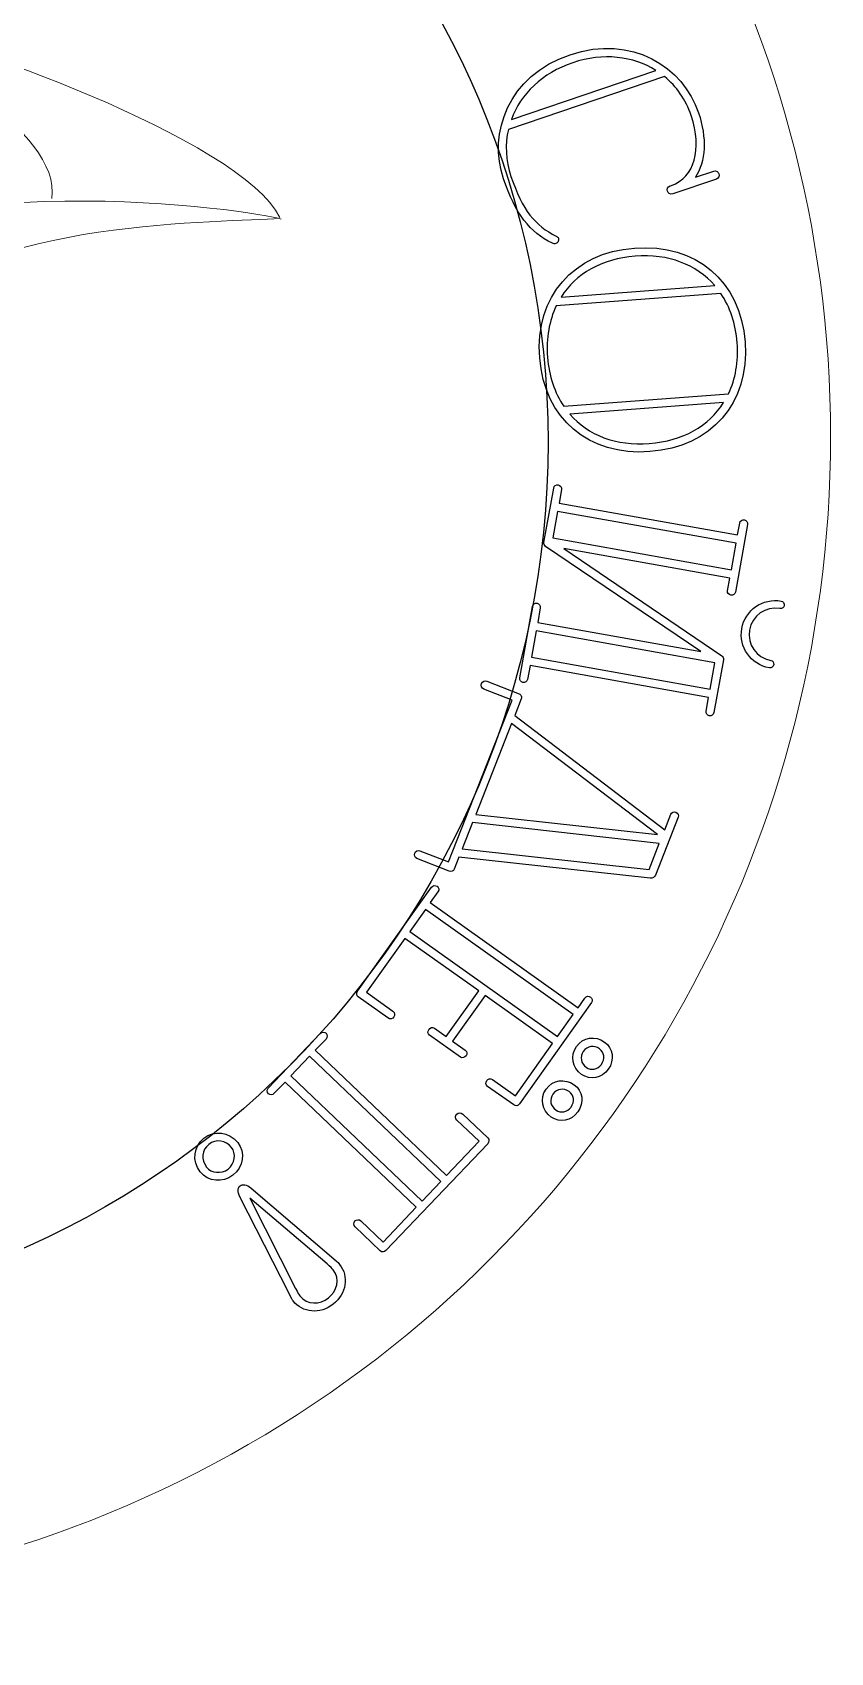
# Model space of a CAD drawing. Header units: millimetres. Extents: x -37.8 to 32.2, y 47.8 to 121.
# Drawn here: x 8.16 to 32.15, y 47.85 to 96.56 of the extents above; entities that cross this region are included whole.
import ezdxf

# ---------------------------------------------------------------- set-up
doc = ezdxf.new("R2010")
doc.units = ezdxf.units.MM
doc.header["$MEASUREMENT"] = 0
doc.layers.add('layer 1', color=7, linetype='Continuous')

msp = doc.modelspace()

# ---------------------------------------------------------------- linework, layer by layer
at = {"layer": 'layer 1', "color": 250}
msp.add_ellipse((-2.8405, 84.2364), major_axis=(0, 26.5), ratio=1, dxfattribs=at)
at = {"layer": 'layer 1', "lineweight": 9}
for points in [[(14.6512, 114.7228), (25.4802, 108.4706), (32.1512, 96.9162), (32.1512, 84.4119)], [(4.16, 96.5328), (5.4342, 96.5328), (14.4813, 93.3472), (15.5963, 90.9899)], [(3.1724, 95.3542), (4.6697, 96.1506), (9.034, 93.6021), (8.7473, 91.5633)], [(-0.0395, 89.0546), (4.2178, 92.7714), (14.94, 91.1946), (15.6383, 90.9468)], [(3.925, 87.9509), (6.4704, 90.9918), (14.084, 90.8342), (15.5707, 90.9693)], [(32.1512, 84.4119), (32.1512, 71.9076), (25.4802, 60.3532), (14.6512, 54.101)], [(14.6512, 54.101), (3.8222, 47.8489), (-9.5198, 47.8489), (-20.3488, 54.101)]]:
    msp.add_open_spline(points, degree=3, dxfattribs=at)
at = {"layer": 'layer 1', "color": 250}
for points, knots in [([(23.9654, 90.2801), (23.9813, 90.3123), (23.9812, 90.3391), (23.9703, 90.3712), (23.9703, 90.3712), (23.9622, 90.3953), (23.9353, 90.422), (23.9031, 90.4379), (23.9031, 90.4379), (23.2752, 90.7349), (22.8875, 91.2205), (22.5456, 92.231), (22.5456, 92.231), (22.3828, 92.7122), (22.3618, 93.1968), (22.4697, 93.6443), (22.4697, 93.6443), (22.4697, 93.6443), (27.1614, 95.2317), (27.1614, 95.2317), (27.1614, 95.2317), (27.5215, 94.9335), (27.7963, 94.5439), (27.9592, 94.0627), (27.9592, 94.0627), (28.3038, 93.0441), (28.0559, 92.1916), (27.3662, 91.9582), (27.3662, 91.9582), (27.3662, 91.9582), (27.3261, 91.9446), (27.3261, 91.9446), (27.3261, 91.9446), (27.2459, 91.9175), (27.2275, 91.8397), (27.2465, 91.7836), (27.2465, 91.7836), (27.2655, 91.7275), (27.3273, 91.6769), (27.4075, 91.704), (27.4075, 91.704), (27.4075, 91.704), (28.7228, 92.1491), (28.7228, 92.1491), (28.7228, 92.1491), (28.795, 92.1735), (28.8134, 92.2512), (28.7944, 92.3073), (28.7944, 92.3073), (28.7754, 92.3634), (28.7136, 92.4141), (28.6414, 92.3897), (28.6414, 92.3897), (28.6414, 92.3897), (28.088, 92.2024), (28.088, 92.2024), (28.088, 92.2024), (28.4018, 92.675), (28.4361, 93.3928), (28.1838, 94.1386), (28.1838, 94.1386), (27.7197, 95.5101), (26.189, 96.5206), (24.3203, 95.8883), (24.3203, 95.8883), (22.4436, 95.2534), (21.8597, 93.5184), (22.321, 92.155), (22.321, 92.155), (22.6792, 91.0964), (23.1155, 90.5468), (23.789, 90.2205), (23.789, 90.2205), (23.8212, 90.2045), (23.8586, 90.1994), (23.8907, 90.2102), (23.8907, 90.2102), (23.9228, 90.2211), (23.9494, 90.2479), (23.9654, 90.2801)], [0, 0, 0, 0, 0.047619, 0.047619, 0.047619, 0.047619, 0.0952381, 0.0952381, 0.0952381, 0.0952381, 0.1428571, 0.1428571, 0.1428571, 0.1428571, 0.1904762, 0.1904762, 0.1904762, 0.1904762, 0.2380952, 0.2380952, 0.2380952, 0.2380952, 0.2857143, 0.2857143, 0.2857143, 0.2857143, 0.3333333, 0.3333333, 0.3333333, 0.3333333, 0.3809524, 0.3809524, 0.3809524, 0.3809524, 0.4285714, 0.4285714, 0.4285714, 0.4285714, 0.4761905, 0.4761905, 0.4761905, 0.4761905, 0.5238095, 0.5238095, 0.5238095, 0.5238095, 0.5714286, 0.5714286, 0.5714286, 0.5714286, 0.6190476, 0.6190476, 0.6190476, 0.6190476, 0.6666667, 0.6666667, 0.6666667, 0.6666667, 0.7142857, 0.7142857, 0.7142857, 0.7142857, 0.7619048, 0.7619048, 0.7619048, 0.7619048, 0.8095238, 0.8095238, 0.8095238, 0.8095238, 0.8571429, 0.8571429, 0.8571429, 0.8571429, 0.9047619, 0.9047619, 0.9047619, 0.9047619, 1, 1, 1, 1]), ([(24.4017, 95.6477), (25.316, 95.9571), (26.2215, 95.8434), (26.9035, 95.4126), (26.9035, 95.4126), (26.9035, 95.4126), (22.5567, 93.9419), (22.5567, 93.9419), (22.5567, 93.9419), (22.8344, 94.7062), (23.4874, 95.3384), (24.4017, 95.6477)], [0, 0, 0, 0, 0.25, 0.25, 0.25, 0.25, 0.5, 0.5, 0.5, 0.5, 1, 1, 1, 1]), ([(29.5796, 87.246), (29.4397, 89.0864), (28.1056, 90.2162), (26.2566, 90.0757), (26.2566, 90.0757), (24.4162, 89.9357), (23.2683, 88.6172), (23.4082, 86.7768), (23.4082, 86.7768), (23.5475, 84.9448), (24.8815, 83.815), (26.7219, 83.9549), (26.7219, 83.9549), (28.5709, 84.0955), (29.7188, 85.414), (29.5796, 87.246)], [0, 0, 0, 0, 0.2, 0.2, 0.2, 0.2, 0.4, 0.4, 0.4, 0.4, 0.6, 0.6, 0.6, 0.6, 1, 1, 1, 1]), ([(26.2752, 89.8309), (27.2799, 89.9072), (28.1199, 89.5805), (28.6687, 88.9514), (28.6687, 88.9514), (28.6687, 88.9514), (24.0507, 88.6003), (24.0507, 88.6003), (24.0507, 88.6003), (24.4897, 89.3045), (25.2706, 89.7545), (26.2752, 89.8309)], [0, 0, 0, 0, 0.25, 0.25, 0.25, 0.25, 0.5, 0.5, 0.5, 0.5, 1, 1, 1, 1]), ([(23.9012, 88.3342), (23.9012, 88.3342), (28.8569, 88.7109), (28.8569, 88.7109), (28.8569, 88.7109), (29.1253, 88.3068), (29.2995, 87.8021), (29.3432, 87.228), (29.3432, 87.228), (29.3868, 86.654), (29.2902, 86.1371), (29.086, 85.697), (29.086, 85.697), (29.086, 85.697), (24.1303, 85.3203), (24.1303, 85.3203), (24.1303, 85.3203), (23.8618, 85.7244), (23.6882, 86.2208), (23.6446, 86.7948), (23.6446, 86.7948), (23.601, 87.3689), (23.6968, 87.8941), (23.9012, 88.3342)], [0, 0, 0, 0, 0.1428571, 0.1428571, 0.1428571, 0.1428571, 0.2857143, 0.2857143, 0.2857143, 0.2857143, 0.4285714, 0.4285714, 0.4285714, 0.4285714, 0.5714286, 0.5714286, 0.5714286, 0.5714286, 0.7142857, 0.7142857, 0.7142857, 0.7142857, 1, 1, 1, 1]), ([(24.3183, 85.0799), (24.3183, 85.0799), (28.9363, 85.4309), (28.9363, 85.4309), (28.9363, 85.4309), (28.4974, 84.7267), (27.7164, 84.2768), (26.7033, 84.1998), (26.7033, 84.1998), (25.6987, 84.1234), (24.8587, 84.4501), (24.3183, 85.0799)], [0, 0, 0, 0, 0.25, 0.25, 0.25, 0.25, 0.5, 0.5, 0.5, 0.5, 1, 1, 1, 1]), ([(23.0428, 77.109), (23.0428, 77.109), (23.1172, 77.5257), (23.1172, 77.5257), (23.1172, 77.5257), (23.1172, 77.5257), (28.4848, 76.5669), (28.4848, 76.5669), (28.4848, 76.5669), (28.4848, 76.5669), (28.4103, 76.1502), (28.4103, 76.1502), (28.4103, 76.1502), (28.3984, 76.0835), (28.4395, 76.0246), (28.5062, 76.0127), (28.5062, 76.0127), (28.5645, 76.0022), (28.6318, 76.0418), (28.6437, 76.1085), (28.6437, 76.1085), (28.6437, 76.1085), (28.9281, 77.7004), (28.9281, 77.7004), (28.9281, 77.7004), (28.9356, 77.7421), (28.9195, 77.7966), (28.8808, 77.8207), (28.8808, 77.8207), (28.8808, 77.8207), (24.1325, 81.0427), (24.1325, 81.0427), (24.1325, 81.0427), (24.1325, 81.0427), (29.125, 80.1508), (29.125, 80.1508), (29.125, 80.1508), (29.125, 80.1508), (29.0565, 79.7675), (29.0565, 79.7675), (29.0565, 79.7675), (29.0461, 79.7091), (29.0872, 79.6502), (29.1539, 79.6383), (29.1539, 79.6383), (29.2122, 79.6278), (29.2795, 79.6674), (29.2899, 79.7258), (29.2899, 79.7258), (29.2899, 79.7258), (29.6547, 81.7678), (29.6547, 81.7678), (29.6547, 81.7678), (29.6666, 81.8344), (29.6171, 81.8949), (29.5589, 81.9053), (29.5589, 81.9053), (29.4921, 81.9172), (29.4332, 81.8761), (29.4213, 81.8095), (29.4213, 81.8095), (29.4213, 81.8095), (29.3572, 81.451), (29.3572, 81.451), (29.3572, 81.451), (29.3572, 81.451), (23.9897, 82.4099), (23.9897, 82.4099), (23.9897, 82.4099), (23.9897, 82.4099), (24.0627, 82.8183), (24.0627, 82.8183), (24.0627, 82.8183), (24.0746, 82.885), (24.0251, 82.9454), (23.9668, 82.9558), (23.9668, 82.9558), (23.9001, 82.9677), (23.8412, 82.9266), (23.8293, 82.86), (23.8293, 82.86), (23.8293, 82.86), (23.5374, 81.2264), (23.5374, 81.2264), (23.5374, 81.2264), (23.53, 81.1847), (23.5461, 81.1302), (23.5847, 81.1062), (23.5847, 81.1062), (23.5847, 81.1062), (28.2488, 77.9422), (28.2488, 77.9422), (28.2488, 77.9422), (28.2488, 77.9422), (23.348, 78.8176), (23.348, 78.8176), (23.348, 78.8176), (23.348, 78.8176), (23.4269, 79.2593), (23.4269, 79.2593), (23.4269, 79.2593), (23.4388, 79.3261), (23.3894, 79.3865), (23.331, 79.397), (23.331, 79.397), (23.2644, 79.4089), (23.2054, 79.3678), (23.1935, 79.301), (23.1935, 79.301), (23.1935, 79.301), (22.8094, 77.1507), (22.8094, 77.1507), (22.8094, 77.1507), (22.7975, 77.084), (22.8386, 77.0251), (22.9052, 77.0132), (22.9052, 77.0132), (22.9636, 77.0028), (23.0309, 77.0423), (23.0428, 77.109)], [0, 0, 0, 0, 0.0322581, 0.0322581, 0.0322581, 0.0322581, 0.0645161, 0.0645161, 0.0645161, 0.0645161, 0.0967742, 0.0967742, 0.0967742, 0.0967742, 0.1290323, 0.1290323, 0.1290323, 0.1290323, 0.1612903, 0.1612903, 0.1612903, 0.1612903, 0.1935484, 0.1935484, 0.1935484, 0.1935484, 0.2258065, 0.2258065, 0.2258065, 0.2258065, 0.2580645, 0.2580645, 0.2580645, 0.2580645, 0.2903226, 0.2903226, 0.2903226, 0.2903226, 0.3225806, 0.3225806, 0.3225806, 0.3225806, 0.3548387, 0.3548387, 0.3548387, 0.3548387, 0.3870968, 0.3870968, 0.3870968, 0.3870968, 0.4193548, 0.4193548, 0.4193548, 0.4193548, 0.4516129, 0.4516129, 0.4516129, 0.4516129, 0.483871, 0.483871, 0.483871, 0.483871, 0.516129, 0.516129, 0.516129, 0.516129, 0.5483871, 0.5483871, 0.5483871, 0.5483871, 0.5806452, 0.5806452, 0.5806452, 0.5806452, 0.6129032, 0.6129032, 0.6129032, 0.6129032, 0.6451613, 0.6451613, 0.6451613, 0.6451613, 0.6774194, 0.6774194, 0.6774194, 0.6774194, 0.7096774, 0.7096774, 0.7096774, 0.7096774, 0.7419355, 0.7419355, 0.7419355, 0.7419355, 0.7741935, 0.7741935, 0.7741935, 0.7741935, 0.8064516, 0.8064516, 0.8064516, 0.8064516, 0.8387097, 0.8387097, 0.8387097, 0.8387097, 0.8709677, 0.8709677, 0.8709677, 0.8709677, 0.9032258, 0.9032258, 0.9032258, 0.9032258, 0.9354839, 0.9354839, 0.9354839, 0.9354839, 1, 1, 1, 1]), ([(29.3126, 81.201), (29.3126, 81.201), (29.1696, 80.4009), (29.1696, 80.4009), (29.1696, 80.4009), (29.1696, 80.4009), (23.8021, 81.3597), (23.8021, 81.3597), (23.8021, 81.3597), (23.8021, 81.3597), (23.945, 82.1598), (23.945, 82.1598), (23.945, 82.1598), (23.945, 82.1598), (29.3126, 81.201), (29.3126, 81.201)], [0, 0, 0, 0, 0.2, 0.2, 0.2, 0.2, 0.4, 0.4, 0.4, 0.4, 0.6, 0.6, 0.6, 0.6, 1, 1, 1, 1]), ([(29.4818, 78.6336), (29.3836, 78.0834), (29.7532, 77.553), (30.3117, 77.4532), (30.3117, 77.4532), (30.37, 77.4428), (30.4289, 77.4839), (30.4408, 77.5506), (30.4408, 77.5506), (30.4512, 77.6089), (30.4102, 77.6678), (30.3519, 77.6782), (30.3519, 77.6782), (29.9185, 77.7557), (29.6393, 78.1669), (29.7152, 78.5919), (29.7152, 78.5919), (29.7927, 79.0253), (30.1969, 79.3143), (30.6303, 79.2369), (30.6303, 79.2369), (30.6886, 79.2265), (30.7475, 79.2675), (30.758, 79.3259), (30.758, 79.3259), (30.7699, 79.3926), (30.7288, 79.4515), (30.6705, 79.4619), (30.6705, 79.4619), (30.1121, 79.5617), (29.5816, 79.192), (29.4818, 78.6336)], [0, 0, 0, 0, 0.1111111, 0.1111111, 0.1111111, 0.1111111, 0.2222222, 0.2222222, 0.2222222, 0.2222222, 0.3333333, 0.3333333, 0.3333333, 0.3333333, 0.4444444, 0.4444444, 0.4444444, 0.4444444, 0.5555556, 0.5555556, 0.5555556, 0.5555556, 0.6666667, 0.6666667, 0.6666667, 0.6666667, 0.7777778, 0.7777778, 0.7777778, 0.7777778, 1, 1, 1, 1]), ([(28.6709, 77.6088), (28.6709, 77.6088), (28.5294, 76.8169), (28.5294, 76.8169), (28.5294, 76.8169), (28.5294, 76.8169), (23.1619, 77.7757), (23.1619, 77.7757), (23.1619, 77.7757), (23.1619, 77.7757), (23.3033, 78.5676), (23.3033, 78.5676), (23.3033, 78.5676), (23.3033, 78.5676), (28.6709, 77.6088), (28.6709, 77.6088)], [0, 0, 0, 0, 0.2, 0.2, 0.2, 0.2, 0.4, 0.4, 0.4, 0.4, 0.6, 0.6, 0.6, 0.6, 1, 1, 1, 1]), ([(20.8402, 71.4066), (20.8402, 71.4066), (20.9799, 71.761), (20.9799, 71.761), (20.9799, 71.761), (20.9799, 71.761), (26.7295, 71.1322), (26.7295, 71.1322), (26.7295, 71.1322), (26.8066, 71.1199), (26.8599, 71.1627), (26.8847, 71.2256), (26.8847, 71.2256), (26.8847, 71.2256), (27.5711, 72.9664), (27.5711, 72.9664), (27.5711, 72.9664), (27.5928, 73.0215), (27.5642, 73.0874), (27.5012, 73.1122), (27.5012, 73.1122), (27.4382, 73.1371), (27.3723, 73.1084), (27.3506, 73.0534), (27.3506, 73.0534), (27.3506, 73.0534), (27.1673, 72.5886), (27.1673, 72.5886), (27.1673, 72.5886), (27.1673, 72.5886), (22.6601, 76.0222), (22.6601, 76.0222), (22.6601, 76.0222), (22.6601, 76.0222), (22.8558, 76.5185), (22.8558, 76.5185), (22.8558, 76.5185), (22.8682, 76.5499), (22.8696, 76.5767), (22.8553, 76.6096), (22.8553, 76.6096), (22.841, 76.6425), (22.8126, 76.6629), (22.7889, 76.6722), (22.7889, 76.6722), (22.7889, 76.6722), (21.8201, 77.0542), (21.8201, 77.0542), (21.8201, 77.0542), (21.7571, 77.079), (21.6881, 77.0425), (21.6633, 76.9795), (21.6633, 76.9795), (21.6385, 76.9165), (21.664, 76.8427), (21.7269, 76.8179), (21.7269, 76.8179), (21.7269, 76.8179), (22.5855, 76.4794), (22.5855, 76.4794), (22.5855, 76.4794), (22.5855, 76.4794), (20.6693, 71.6195), (20.6693, 71.6195), (20.6693, 71.6195), (20.6693, 71.6195), (19.8107, 71.9581), (19.8107, 71.9581), (19.8107, 71.9581), (19.7477, 71.9829), (19.6787, 71.9464), (19.6539, 71.8834), (19.6539, 71.8834), (19.629, 71.8204), (19.6546, 71.7466), (19.7175, 71.7218), (19.7175, 71.7218), (19.7175, 71.7218), (20.6863, 71.3398), (20.6863, 71.3398), (20.6863, 71.3398), (20.7494, 71.3149), (20.8153, 71.3435), (20.8402, 71.4066)], [0, 0, 0, 0, 0.0454545, 0.0454545, 0.0454545, 0.0454545, 0.0909091, 0.0909091, 0.0909091, 0.0909091, 0.1363636, 0.1363636, 0.1363636, 0.1363636, 0.1818182, 0.1818182, 0.1818182, 0.1818182, 0.2272727, 0.2272727, 0.2272727, 0.2272727, 0.2727273, 0.2727273, 0.2727273, 0.2727273, 0.3181818, 0.3181818, 0.3181818, 0.3181818, 0.3636364, 0.3636364, 0.3636364, 0.3636364, 0.4090909, 0.4090909, 0.4090909, 0.4090909, 0.4545455, 0.4545455, 0.4545455, 0.4545455, 0.5, 0.5, 0.5, 0.5, 0.5454545, 0.5454545, 0.5454545, 0.5454545, 0.5909091, 0.5909091, 0.5909091, 0.5909091, 0.6363636, 0.6363636, 0.6363636, 0.6363636, 0.6818182, 0.6818182, 0.6818182, 0.6818182, 0.7272727, 0.7272727, 0.7272727, 0.7272727, 0.7727273, 0.7727273, 0.7727273, 0.7727273, 0.8181818, 0.8181818, 0.8181818, 0.8181818, 0.8636364, 0.8636364, 0.8636364, 0.8636364, 0.9090909, 0.9090909, 0.9090909, 0.9090909, 1, 1, 1, 1]), ([(26.9448, 72.4397), (26.9448, 72.4397), (21.4862, 73.0449), (21.4862, 73.0449), (21.4862, 73.0449), (21.4862, 73.0449), (22.5638, 75.778), (22.5638, 75.778), (22.5638, 75.778), (22.5638, 75.778), (26.9448, 72.4397), (26.9448, 72.4397)], [0, 0, 0, 0, 0.25, 0.25, 0.25, 0.25, 0.5, 0.5, 0.5, 0.5, 1, 1, 1, 1]), ([(26.6952, 71.3914), (26.6952, 71.3914), (21.0793, 72.013), (21.0793, 72.013), (21.0793, 72.013), (21.0793, 72.013), (21.3899, 72.8007), (21.3899, 72.8007), (21.3899, 72.8007), (21.3899, 72.8007), (27.0027, 72.1712), (27.0027, 72.1712), (27.0027, 72.1712), (27.0027, 72.1712), (26.6952, 71.3914), (26.6952, 71.3914)], [0, 0, 0, 0, 0.2, 0.2, 0.2, 0.2, 0.4, 0.4, 0.4, 0.4, 0.6, 0.6, 0.6, 0.6, 1, 1, 1, 1]), ([(19.0243, 66.9582), (19.0587, 67.0065), (19.0635, 67.0863), (18.9945, 67.1353), (18.9945, 67.1353), (18.9945, 67.1353), (18.201, 67.6996), (18.201, 67.6996), (18.201, 67.6996), (18.201, 67.6996), (19.3542, 69.3211), (19.3542, 69.3211), (19.3542, 69.3211), (19.3542, 69.3211), (21.5758, 67.7411), (21.5758, 67.7411), (21.5758, 67.7411), (21.5758, 67.7411), (20.5994, 66.368), (20.5994, 66.368), (20.5994, 66.368), (20.5994, 66.368), (20.2475, 66.6183), (20.2475, 66.6183), (20.2475, 66.6183), (20.1854, 66.6624), (20.1165, 66.6386), (20.0724, 66.5765), (20.0724, 66.5765), (20.0381, 66.5283), (20.0382, 66.4554), (20.1003, 66.4113), (20.1003, 66.4113), (20.1003, 66.4113), (21.0249, 65.7537), (21.0249, 65.7537), (21.0249, 65.7537), (21.087, 65.7095), (21.1607, 65.7402), (21.1951, 65.7885), (21.1951, 65.7885), (21.2343, 65.8437), (21.2342, 65.9165), (21.1721, 65.9607), (21.1721, 65.9607), (21.1721, 65.9607), (20.7926, 66.2306), (20.7926, 66.2306), (20.7926, 66.2306), (20.7926, 66.2306), (21.7691, 67.6037), (21.7691, 67.6037), (21.7691, 67.6037), (21.7691, 67.6037), (23.7976, 66.1611), (23.7976, 66.1611), (23.7976, 66.1611), (23.7976, 66.1611), (22.6788, 64.5878), (22.6788, 64.5878), (22.6788, 64.5878), (22.6788, 64.5878), (21.9889, 65.0785), (21.9889, 65.0785), (21.9889, 65.0785), (21.9268, 65.1226), (21.853, 65.092), (21.8186, 65.0437), (21.8186, 65.0437), (21.7843, 64.9955), (21.7795, 64.9156), (21.8416, 64.8715), (21.8416, 64.8715), (21.8416, 64.8715), (22.6282, 64.3121), (22.6282, 64.3121), (22.6282, 64.3121), (22.6834, 64.2729), (22.7542, 64.2848), (22.7984, 64.3469), (22.7984, 64.3469), (22.7984, 64.3469), (24.9624, 67.3898), (24.9624, 67.3898), (24.9624, 67.3898), (25.0065, 67.4519), (24.9827, 67.5207), (24.9345, 67.5551), (24.9345, 67.5551), (24.8792, 67.5943), (24.8133, 67.5893), (24.7692, 67.5272), (24.7692, 67.5272), (24.7692, 67.5272), (24.5631, 67.2374), (24.5631, 67.2374), (24.5631, 67.2374), (24.5631, 67.2374), (20.1196, 70.3974), (20.1196, 70.3974), (20.1196, 70.3974), (20.1196, 70.3974), (20.3502, 70.7217), (20.3502, 70.7217), (20.3502, 70.7217), (20.3944, 70.7838), (20.3775, 70.8477), (20.3223, 70.887), (20.3223, 70.887), (20.274, 70.9213), (20.2012, 70.9212), (20.157, 70.8591), (20.157, 70.8591), (20.157, 70.8591), (17.9342, 67.7335), (17.9342, 67.7335), (17.9342, 67.7335), (17.8949, 67.6783), (17.902, 67.6006), (17.9572, 67.5613), (17.9572, 67.5613), (17.9572, 67.5613), (18.8472, 66.9284), (18.8472, 66.9284), (18.8472, 66.9284), (18.9163, 66.8793), (18.99, 66.9099), (19.0243, 66.9582)], [0, 0, 0, 0, 0.030303, 0.030303, 0.030303, 0.030303, 0.0606061, 0.0606061, 0.0606061, 0.0606061, 0.0909091, 0.0909091, 0.0909091, 0.0909091, 0.1212121, 0.1212121, 0.1212121, 0.1212121, 0.1515152, 0.1515152, 0.1515152, 0.1515152, 0.1818182, 0.1818182, 0.1818182, 0.1818182, 0.2121212, 0.2121212, 0.2121212, 0.2121212, 0.2424242, 0.2424242, 0.2424242, 0.2424242, 0.2727273, 0.2727273, 0.2727273, 0.2727273, 0.3030303, 0.3030303, 0.3030303, 0.3030303, 0.3333333, 0.3333333, 0.3333333, 0.3333333, 0.3636364, 0.3636364, 0.3636364, 0.3636364, 0.3939394, 0.3939394, 0.3939394, 0.3939394, 0.4242424, 0.4242424, 0.4242424, 0.4242424, 0.4545455, 0.4545455, 0.4545455, 0.4545455, 0.4848485, 0.4848485, 0.4848485, 0.4848485, 0.5151515, 0.5151515, 0.5151515, 0.5151515, 0.5454545, 0.5454545, 0.5454545, 0.5454545, 0.5757576, 0.5757576, 0.5757576, 0.5757576, 0.6060606, 0.6060606, 0.6060606, 0.6060606, 0.6363636, 0.6363636, 0.6363636, 0.6363636, 0.6666667, 0.6666667, 0.6666667, 0.6666667, 0.6969697, 0.6969697, 0.6969697, 0.6969697, 0.7272727, 0.7272727, 0.7272727, 0.7272727, 0.7575758, 0.7575758, 0.7575758, 0.7575758, 0.7878788, 0.7878788, 0.7878788, 0.7878788, 0.8181818, 0.8181818, 0.8181818, 0.8181818, 0.8484848, 0.8484848, 0.8484848, 0.8484848, 0.8787879, 0.8787879, 0.8787879, 0.8787879, 0.9090909, 0.9090909, 0.9090909, 0.9090909, 0.9393939, 0.9393939, 0.9393939, 0.9393939, 1, 1, 1, 1]), ([(24.4159, 67.0304), (24.4159, 67.0304), (23.9448, 66.3681), (23.9448, 66.3681), (23.9448, 66.3681), (23.9448, 66.3681), (19.5014, 69.5281), (19.5014, 69.5281), (19.5014, 69.5281), (19.5014, 69.5281), (19.9724, 70.1904), (19.9724, 70.1904), (19.9724, 70.1904), (19.9724, 70.1904), (24.4159, 67.0304), (24.4159, 67.0304)], [0, 0, 0, 0, 0.2, 0.2, 0.2, 0.2, 0.4, 0.4, 0.4, 0.4, 0.6, 0.6, 0.6, 0.6, 1, 1, 1, 1]), ([(18.7852, 59.9375), (18.7852, 59.9375), (21.8465, 63.1488), (21.8465, 63.1488), (21.8465, 63.1488), (21.8932, 63.1978), (21.8973, 63.2758), (21.8483, 63.3225), (21.8483, 63.3225), (21.8483, 63.3225), (21.0945, 64.041), (21.0945, 64.041), (21.0945, 64.041), (21.0455, 64.0878), (20.9617, 64.0857), (20.915, 64.0367), (20.915, 64.0367), (20.8624, 63.9816), (20.8702, 63.904), (20.9193, 63.8572), (20.9193, 63.8572), (20.9193, 63.8572), (21.5872, 63.2205), (21.5872, 63.2205), (21.5872, 63.2205), (21.5872, 63.2205), (20.6116, 62.1971), (20.6116, 62.1971), (20.6116, 62.1971), (20.6116, 62.1971), (16.665, 65.9593), (16.665, 65.9593), (16.665, 65.9593), (16.665, 65.9593), (16.9863, 66.2963), (16.9863, 66.2963), (16.9863, 66.2963), (17.0331, 66.3454), (17.0372, 66.4233), (16.9881, 66.47), (16.9881, 66.47), (16.9391, 66.5167), (16.8615, 66.5089), (16.8147, 66.4599), (16.8147, 66.4599), (16.8147, 66.4599), (15.2491, 64.8175), (15.2491, 64.8175), (15.2491, 64.8175), (15.2082, 64.7746), (15.204, 64.6966), (15.253, 64.6499), (15.253, 64.6499), (15.3021, 64.6032), (15.3798, 64.611), (15.4207, 64.6539), (15.4207, 64.6539), (15.4207, 64.6539), (15.7537, 65.0033), (15.7537, 65.0033), (15.7537, 65.0033), (15.7537, 65.0033), (19.7003, 61.2411), (19.7003, 61.2411), (19.7003, 61.2411), (19.7003, 61.2411), (18.7012, 60.193), (18.7012, 60.193), (18.7012, 60.193), (18.7012, 60.193), (18.0333, 60.8298), (18.0333, 60.8298), (18.0333, 60.8298), (17.9842, 60.8766), (17.9005, 60.8746), (17.8537, 60.8255), (17.8537, 60.8255), (17.807, 60.7765), (17.809, 60.6927), (17.858, 60.6459), (17.858, 60.6459), (17.858, 60.6459), (18.6118, 59.9274), (18.6118, 59.9274), (18.6118, 59.9274), (18.6608, 59.8806), (18.7385, 59.8885), (18.7852, 59.9375)], [0, 0, 0, 0, 0.0434783, 0.0434783, 0.0434783, 0.0434783, 0.0869565, 0.0869565, 0.0869565, 0.0869565, 0.1304348, 0.1304348, 0.1304348, 0.1304348, 0.173913, 0.173913, 0.173913, 0.173913, 0.2173913, 0.2173913, 0.2173913, 0.2173913, 0.2608696, 0.2608696, 0.2608696, 0.2608696, 0.3043478, 0.3043478, 0.3043478, 0.3043478, 0.3478261, 0.3478261, 0.3478261, 0.3478261, 0.3913043, 0.3913043, 0.3913043, 0.3913043, 0.4347826, 0.4347826, 0.4347826, 0.4347826, 0.4782609, 0.4782609, 0.4782609, 0.4782609, 0.5217391, 0.5217391, 0.5217391, 0.5217391, 0.5652174, 0.5652174, 0.5652174, 0.5652174, 0.6086957, 0.6086957, 0.6086957, 0.6086957, 0.6521739, 0.6521739, 0.6521739, 0.6521739, 0.6956522, 0.6956522, 0.6956522, 0.6956522, 0.7391304, 0.7391304, 0.7391304, 0.7391304, 0.7826087, 0.7826087, 0.7826087, 0.7826087, 0.826087, 0.826087, 0.826087, 0.826087, 0.8695652, 0.8695652, 0.8695652, 0.8695652, 0.9130435, 0.9130435, 0.9130435, 0.9130435, 1, 1, 1, 1]), ([(24.5113, 66.069), (24.3151, 65.793), (24.3887, 65.429), (24.6647, 65.2328), (24.6647, 65.2328), (24.92, 65.0512), (25.279, 65.1178), (25.4704, 65.3869), (25.4704, 65.3869), (25.6667, 65.6629), (25.6119, 66.0241), (25.3565, 66.2056), (25.3565, 66.2056), (25.0806, 66.4019), (24.7125, 66.3519), (24.5113, 66.069)], [0, 0, 0, 0, 0.2, 0.2, 0.2, 0.2, 0.4, 0.4, 0.4, 0.4, 0.6, 0.6, 0.6, 0.6, 1, 1, 1, 1]), ([(15.929, 65.1871), (15.929, 65.1871), (16.4898, 65.7754), (16.4898, 65.7754), (16.4898, 65.7754), (16.4898, 65.7754), (20.4364, 62.0132), (20.4364, 62.0132), (20.4364, 62.0132), (20.4364, 62.0132), (19.8755, 61.4249), (19.8755, 61.4249), (19.8755, 61.4249), (19.8755, 61.4249), (15.929, 65.1871), (15.929, 65.1871)], [0, 0, 0, 0, 0.2, 0.2, 0.2, 0.2, 0.4, 0.4, 0.4, 0.4, 0.6, 0.6, 0.6, 0.6, 1, 1, 1, 1]), ([(25.2634, 65.5341), (25.1555, 65.3824), (24.9499, 65.3416), (24.8119, 65.4398), (24.8119, 65.4398), (24.6463, 65.5575), (24.6055, 65.7631), (24.7183, 65.9218), (24.7183, 65.9218), (24.8361, 66.0874), (25.0437, 66.1164), (25.2093, 65.9986), (25.2093, 65.9986), (25.3542, 65.8956), (25.3763, 65.6929), (25.2634, 65.5341)], [0, 0, 0, 0, 0.2, 0.2, 0.2, 0.2, 0.4, 0.4, 0.4, 0.4, 0.6, 0.6, 0.6, 0.6, 1, 1, 1, 1]), ([(23.5986, 64.7856), (23.4024, 64.5097), (23.476, 64.1456), (23.752, 63.9494), (23.752, 63.9494), (24.0073, 63.7678), (24.3664, 63.8345), (24.5577, 64.1035), (24.5577, 64.1035), (24.754, 64.3796), (24.6992, 64.7407), (24.4439, 64.9223), (24.4439, 64.9223), (24.1679, 65.1185), (23.7999, 65.0686), (23.5986, 64.7856)], [0, 0, 0, 0, 0.2, 0.2, 0.2, 0.2, 0.4, 0.4, 0.4, 0.4, 0.6, 0.6, 0.6, 0.6, 1, 1, 1, 1]), ([(24.3507, 64.2508), (24.2428, 64.099), (24.0372, 64.0582), (23.8992, 64.1564), (23.8992, 64.1564), (23.7336, 64.2742), (23.6928, 64.4798), (23.8056, 64.6384), (23.8056, 64.6384), (23.9234, 64.804), (24.1311, 64.833), (24.2966, 64.7153), (24.2966, 64.7153), (24.4415, 64.6122), (24.4636, 64.4095), (24.3507, 64.2508)], [0, 0, 0, 0, 0.2, 0.2, 0.2, 0.2, 0.4, 0.4, 0.4, 0.4, 0.6, 0.6, 0.6, 0.6, 1, 1, 1, 1]), ([(13.316, 63.3132), (13.0099, 63.0726), (12.9504, 62.6275), (13.2068, 62.3012), (13.2068, 62.3012), (13.4422, 62.0017), (13.8835, 61.9609), (14.1897, 62.2015), (14.1897, 62.2015), (14.5026, 62.4474), (14.5673, 62.8858), (14.3318, 63.1854), (14.3318, 63.1854), (14.0755, 63.5116), (13.629, 63.5592), (13.316, 63.3132)], [0, 0, 0, 0, 0.2, 0.2, 0.2, 0.2, 0.4, 0.4, 0.4, 0.4, 0.6, 0.6, 0.6, 0.6, 1, 1, 1, 1]), ([(13.4625, 63.1268), (13.6822, 63.2995), (13.978, 63.252), (14.1454, 63.0389), (14.1454, 63.0389), (14.2919, 62.8525), (14.2496, 62.5501), (14.0432, 62.3879), (14.0432, 62.3879), (13.8435, 62.2309), (13.5396, 62.2614), (13.3932, 62.4477), (13.3932, 62.4477), (13.2257, 62.6608), (13.2495, 62.9594), (13.4625, 63.1268)], [0, 0, 0, 0, 0.2, 0.2, 0.2, 0.2, 0.4, 0.4, 0.4, 0.4, 0.6, 0.6, 0.6, 0.6, 1, 1, 1, 1]), ([(14.7337, 61.8107), (14.6025, 61.9229), (14.4717, 61.9385), (14.4051, 61.8862), (14.4051, 61.8862), (14.3319, 61.8287), (14.3229, 61.7031), (14.4009, 61.5491), (14.4009, 61.5491), (14.4009, 61.5491), (15.8739, 58.647), (15.8739, 58.647), (15.8739, 58.647), (15.9519, 58.4929), (15.9714, 58.4543), (15.9975, 58.4211), (15.9975, 58.4211), (16.28, 58.0616), (16.8045, 58.0107), (17.204, 58.3246), (17.204, 58.3246), (17.6034, 58.6385), (17.678, 59.1602), (17.3955, 59.5197), (17.3955, 59.5197), (17.3694, 59.5529), (17.3537, 59.5729), (17.2172, 59.6918), (17.2172, 59.6918), (17.2172, 59.6918), (14.7337, 61.8107), (14.7337, 61.8107)], [0, 0, 0, 0, 0.1111111, 0.1111111, 0.1111111, 0.1111111, 0.2222222, 0.2222222, 0.2222222, 0.2222222, 0.3333333, 0.3333333, 0.3333333, 0.3333333, 0.4444444, 0.4444444, 0.4444444, 0.4444444, 0.5555556, 0.5555556, 0.5555556, 0.5555556, 0.6666667, 0.6666667, 0.6666667, 0.6666667, 0.7777778, 0.7777778, 0.7777778, 0.7777778, 1, 1, 1, 1]), ([(14.6981, 61.5134), (14.6981, 61.5134), (17.0175, 59.5349), (17.0175, 59.5349), (17.0175, 59.5349), (17.1211, 59.4441), (17.1696, 59.396), (17.201, 59.3561), (17.201, 59.3561), (17.4208, 59.0765), (17.3105, 58.7099), (17.0575, 58.511), (17.0575, 58.511), (16.8045, 58.3123), (16.4222, 58.2917), (16.2025, 58.5713), (16.2025, 58.5713), (16.1711, 58.6113), (16.1411, 58.6632), (16.0669, 58.7987), (16.0669, 58.7987), (16.0669, 58.7987), (14.6981, 61.5134), (14.6981, 61.5134)], [0, 0, 0, 0, 0.1428571, 0.1428571, 0.1428571, 0.1428571, 0.2857143, 0.2857143, 0.2857143, 0.2857143, 0.4285714, 0.4285714, 0.4285714, 0.4285714, 0.5714286, 0.5714286, 0.5714286, 0.5714286, 0.7142857, 0.7142857, 0.7142857, 0.7142857, 1, 1, 1, 1])]:
    msp.add_open_spline(points, degree=3, knots=knots, dxfattribs=at)
at = {"layer": 'layer 1', "lineweight": 9}
msp.add_open_spline([(32.1512, 84.4119), (32.1512, 84.4119), (32.1512, 84.4119), (32.1512, 84.4119), (32.1512, 84.4119), (32.1512, 84.4119), (32.1512, 84.4119), (32.1512, 84.4119)], degree=3, knots=[0, 0, 0, 0, 0.3333333, 0.3333333, 0.3333333, 0.3333333, 1, 1, 1, 1], dxfattribs=at)

doc.saveas('drawing.dxf')
